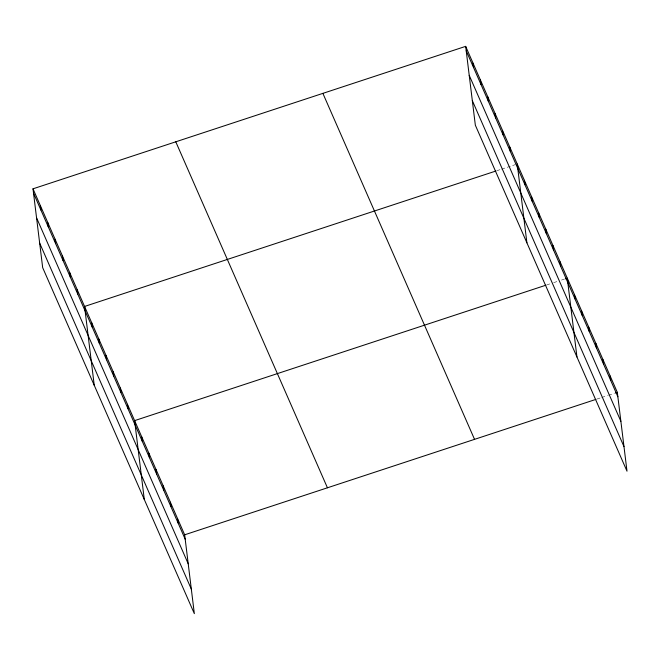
<?xml version="1.0" encoding="UTF-8"?>
<svg xmlns="http://www.w3.org/2000/svg" width="660" height="660" viewBox="0 0 660 660"><rect width="100%" height="100%" fill="white"/><g stroke="black" fill="none" stroke-linecap="round" stroke-linejoin="round"><path stroke-width="0.49" stroke-dasharray="3.3 2.47" d="M496.832 170.709L500.717 169.43M501.683 169.108L515.287 164.629M546.876 284.881L549.788 283.924M553.674 282.645L557.56 281.366M561.445 280.087L564.358 279.122M596.92 399.061L600.806 397.774M601.78 397.46L607.604 395.538M608.578 395.216L614.402 393.302"/><path stroke-width="0.99" d="M33 188.818L184.66 534.806L194.337 613.643L42.677 267.663L33 188.818L465.663 46.357L617.323 392.337L627 471.182L475.34 125.194L465.663 46.357M495.858 171.031L84.562 306.454L94.24 385.291M545.903 285.202L134.607 420.626L144.292 499.471M565.331 278.809L567.27 278.165L576.956 357.002M184.66 534.806L595.955 399.374M615.376 392.98L617.323 392.337M466.207 50.779L617.859 396.759M469.219 75.339L620.879 421.319M472.329 100.642L623.989 446.622M322.888 93.374L474.54 439.354M175.783 141.809L327.434 487.789M33.544 193.24L185.196 539.228M36.556 217.8L188.215 563.78M39.666 243.103L191.317 589.083M610.17 376.027L610.714 380.449M603.017 359.716L603.562 364.138M595.873 343.406L596.417 347.828M588.72 327.096L589.264 331.518M581.576 310.786L582.112 315.208M574.423 294.475L574.967 298.897M560.125 261.855L560.67 266.277M552.973 245.545L553.517 249.967M545.828 229.234L546.364 233.657M538.676 212.924L539.22 217.346M531.523 196.614L532.067 201.036M524.378 180.304L524.923 184.726M517.226 163.993L526.903 242.83M509.858 147.188L510.403 151.61M502.491 130.383L503.035 134.805M495.132 113.578L495.668 118M487.765 96.772L488.301 101.194M480.397 79.967L480.942 84.389M473.03 63.162L473.575 67.584M177.507 518.496L178.051 522.918M170.354 502.186L170.899 506.599M163.21 485.867L163.754 490.289M156.057 469.557L156.601 473.979M148.912 453.247L149.449 457.669M141.76 436.936L142.304 441.358M127.462 404.316L128.007 408.738M120.31 388.006L120.854 392.428M113.165 371.695L113.701 376.117M106.012 355.385L106.557 359.807M98.86 339.075L99.404 343.497M91.715 322.765L92.251 327.187M77.195 289.649L77.74 294.071M69.828 272.844L70.372 277.266M62.461 256.039L63.005 260.461M55.102 239.233L55.638 243.655M47.734 222.428L48.279 226.85M40.367 205.623L40.912 210.045"/></g></svg>
